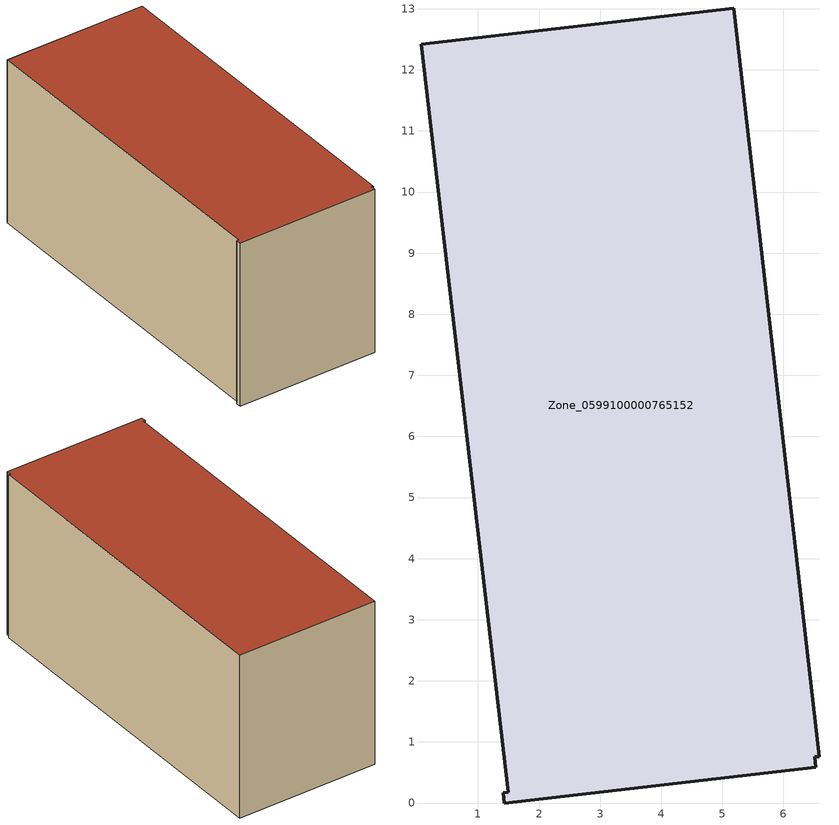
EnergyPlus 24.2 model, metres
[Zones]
Zone_0599100000765152
 floor ground (C_G): 6.59,0.76 6.51,0.75 6.53,0.58 1.43,0 1.41,0.17 1.49,0.18 0.07,12.42 5.19,13.01 z0
 wall outside (C_F): 6.51,0.75 6.59,0.76 5.19,13.01 0.07,12.42 1.49,0.18 1.41,0.17 1.43,0 6.53,0.58 6.51,0.75 z0:6.09
 roof outside (C_R): 1.41,0.17 1.43,0 6.53,0.58 6.51,0.75 6.59,0.76 5.19,13.01 0.07,12.42 1.49,0.18 z6.09
[BUILDING]
Pand.0599100000765152: North Axis=0; Terrain=City; Loads Convergence Tolerance Value=0.04; Temperature Convergence Tolerance Value=0.4; Solar Distribution=FullExterior; Maximum Number of Warmup Days=25; Minimum Number of Warmup Days=1
[Site:Location]
Rotterdam.The.Hague.AP_ZH_NLD Design_Conditions: Latitude=51.96; Longitude=4.45; Time Zone=1; Elevation=-4.5
[SITE:GROUNDTEMPERATURE:BUILDINGSURFACE]
18, 18, 18, 18, 18, 18, 18, 18, 18, 18, 18, 18
[MATERIAL] Thermal Absorptance=0.9; Solar Absorptance=0.7; Visible Absorptance=0.7
Name | Roughness | Thickness | Conductivity | Density | Specific Heat
G.TC.2015-2018 | MediumSmooth | 0.15 | 0.0428571 | 540 | 1210
F.TC.2015-2018 | Rough | 0.3 | 0.0666667 | 1920 | 840
R.TC.2015-2018 | MediumRough | 0.2 | 0.0333333 | 1500 | 1000
[CONSTRUCTION]
C_G: G.TC.2015-2018
C_F: F.TC.2015-2018
C_R: R.TC.2015-2018
[ZONE]
Zone_0599100000765152: Type=1; Multiplier=1; Ceiling Height=Autocalculate; Volume=Autocalculate; Floor Area=autocalculate; Part of Total Floor Area=Yes
[ZONEINFILTRATION:DESIGNFLOWRATE]
Infil_Zone_0599100000765152: Zone or ZoneList or Space or SpaceList=Zone_0599100000765152; Schedule=AlwaysOn; Design Flow Rate Calculation Method=Flow/Area; Flow Rate per Floor Area=0.0015; Constant Term Coefficient=1; Temperature Term Coefficient=0; Velocity Term Coefficient=0; Velocity Squared Term Coefficient=0
[HVACTEMPLATE:ZONE:IDEALLOADSAIRSYSTEM]
Zone_0599100000765152: Maximum Heating Supply Air Temperature=50; Minimum Cooling Supply Air Temperature=13; Maximum Heating Supply Air Humidity Ratio=0.0156; Minimum Cooling Supply Air Humidity Ratio=0.0077; Heating Limit=NoLimit; Cooling Limit=NoLimit; Dehumidification Control Type=ConstantSensibleHeatRatio; Cooling Sensible Heat Ratio=0.7; Dehumidification Setpoint=60; Humidification Control Type=None; Humidification Setpoint=30; Outdoor Air Method=None; Outdoor Air Flow Rate per Person=0.00944; Outdoor Air Flow Rate per Zone Floor Area=0; Outdoor Air Flow Rate per Zone=0; Demand Controlled Ventilation Type=None; Outdoor Air Economizer Type=NoEconomizer; Heat Recovery Type=None; Sensible Heat Recovery Effectiveness=0.7; Latent Heat Recovery Effectiveness=0.65
[ZONECONTROL:THERMOSTAT]
ThermostatControl_Zone_0599100000765152: Zone or ZoneList=Zone_0599100000765152; Control Type Schedule=DualSetpointControlType; Control 1=Thermostat_Zone_0599100000765152; Temperature Difference Between Cutout And Setpoint=0
[THERMOSTATSETPOINT:DUALSETPOINT]
Thermostat_Zone_0599100000765152: Heating Setpoint Temperature Schedule=HeatingSetpoint_Zone_0599100000765152; Cooling Setpoint Temperature Schedule=CoolingSetpoint_Zone_0599100000765152
[SCHEDULE:COMPACT]
HeatingSetpoint_Zone_0599100000765152: Through: 12/31, For: AllDays, Until: 24:00, 21
CoolingSetpoint_Zone_0599100000765152: Through: 12/31, For: AllDays, Until: 24:00, 24
DualSetpointControlType: Through: 12/31, For: AllDays, Until: 24:00, 4
AlwaysOn: Through: 12/31, For: AllDays, Until: 24:00, 1
